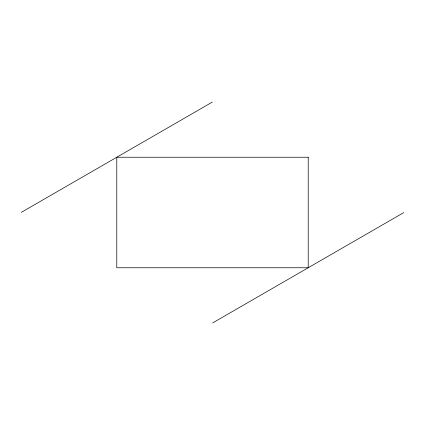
<?xml version="1.0" encoding="UTF-8"?>
<svg xmlns="http://www.w3.org/2000/svg" width="425" height="425" viewBox="0 0 425 425"><rect width="100%" height="100%" fill="white"/><g stroke="black" fill="none" stroke-linecap="round" stroke-linejoin="round"><path stroke-width="0.64" d="M21.25 212.399L212.325 102.085M212.675 322.915L403.75 212.601M308.215 157.239L116.785 157.239L116.785 267.761L308.215 267.761L308.215 157.239"/></g></svg>
